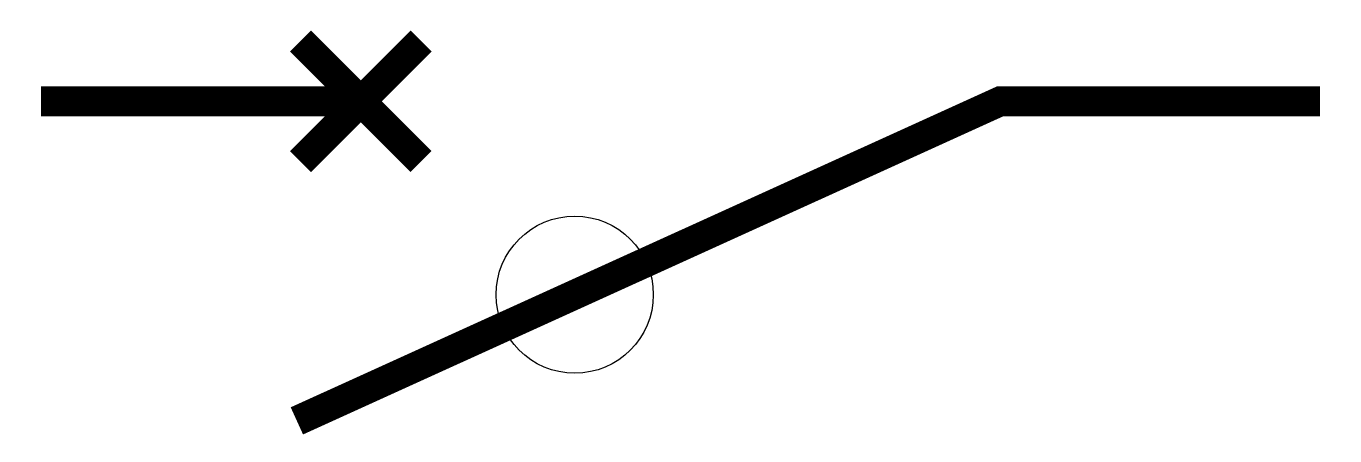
# Model space of a CAD drawing. Header units: millimetres. Extents: x 198 to 1733, y 127 to 607.
import ezdxf

# ---------------------------------------------------------------- set-up
doc = ezdxf.new("R2010")
doc.units = ezdxf.units.MM
doc.layers.add('ELEMENT', color=3, linetype='Continuous')

# ---------------------------------------------------------------- blocks, each defined once
blk = doc.blocks.new('带漏电流保护的断路器')
at = {"layer": 'ELEMENT', "const_width": 35}
for points in [[(304.3, -70.7), (445.7, 70.7)], [(304.3, 70.7), (445.7, -70.7)], [(0, 0), (375, 0)], [(300, -375), (1125, 0), (1500, 0)]]:
    blk.add_lwpolyline(points, dxfattribs=at)
at = {"layer": 'ELEMENT'}
blk.add_circle((625.9, -226.9), 92.2, dxfattribs=at)
at = {"layer": 'ELEMENT', "flags": 9}
blk.add_attdef('S', (0, 0), '', height=0.01, rotation=90, dxfattribs=at)

msp = doc.modelspace()

# ---------------------------------------------------------------- block references
msp.add_blockref('带漏电流保护的断路器', (215.1, 519.1))

doc.saveas('drawing.dxf')
